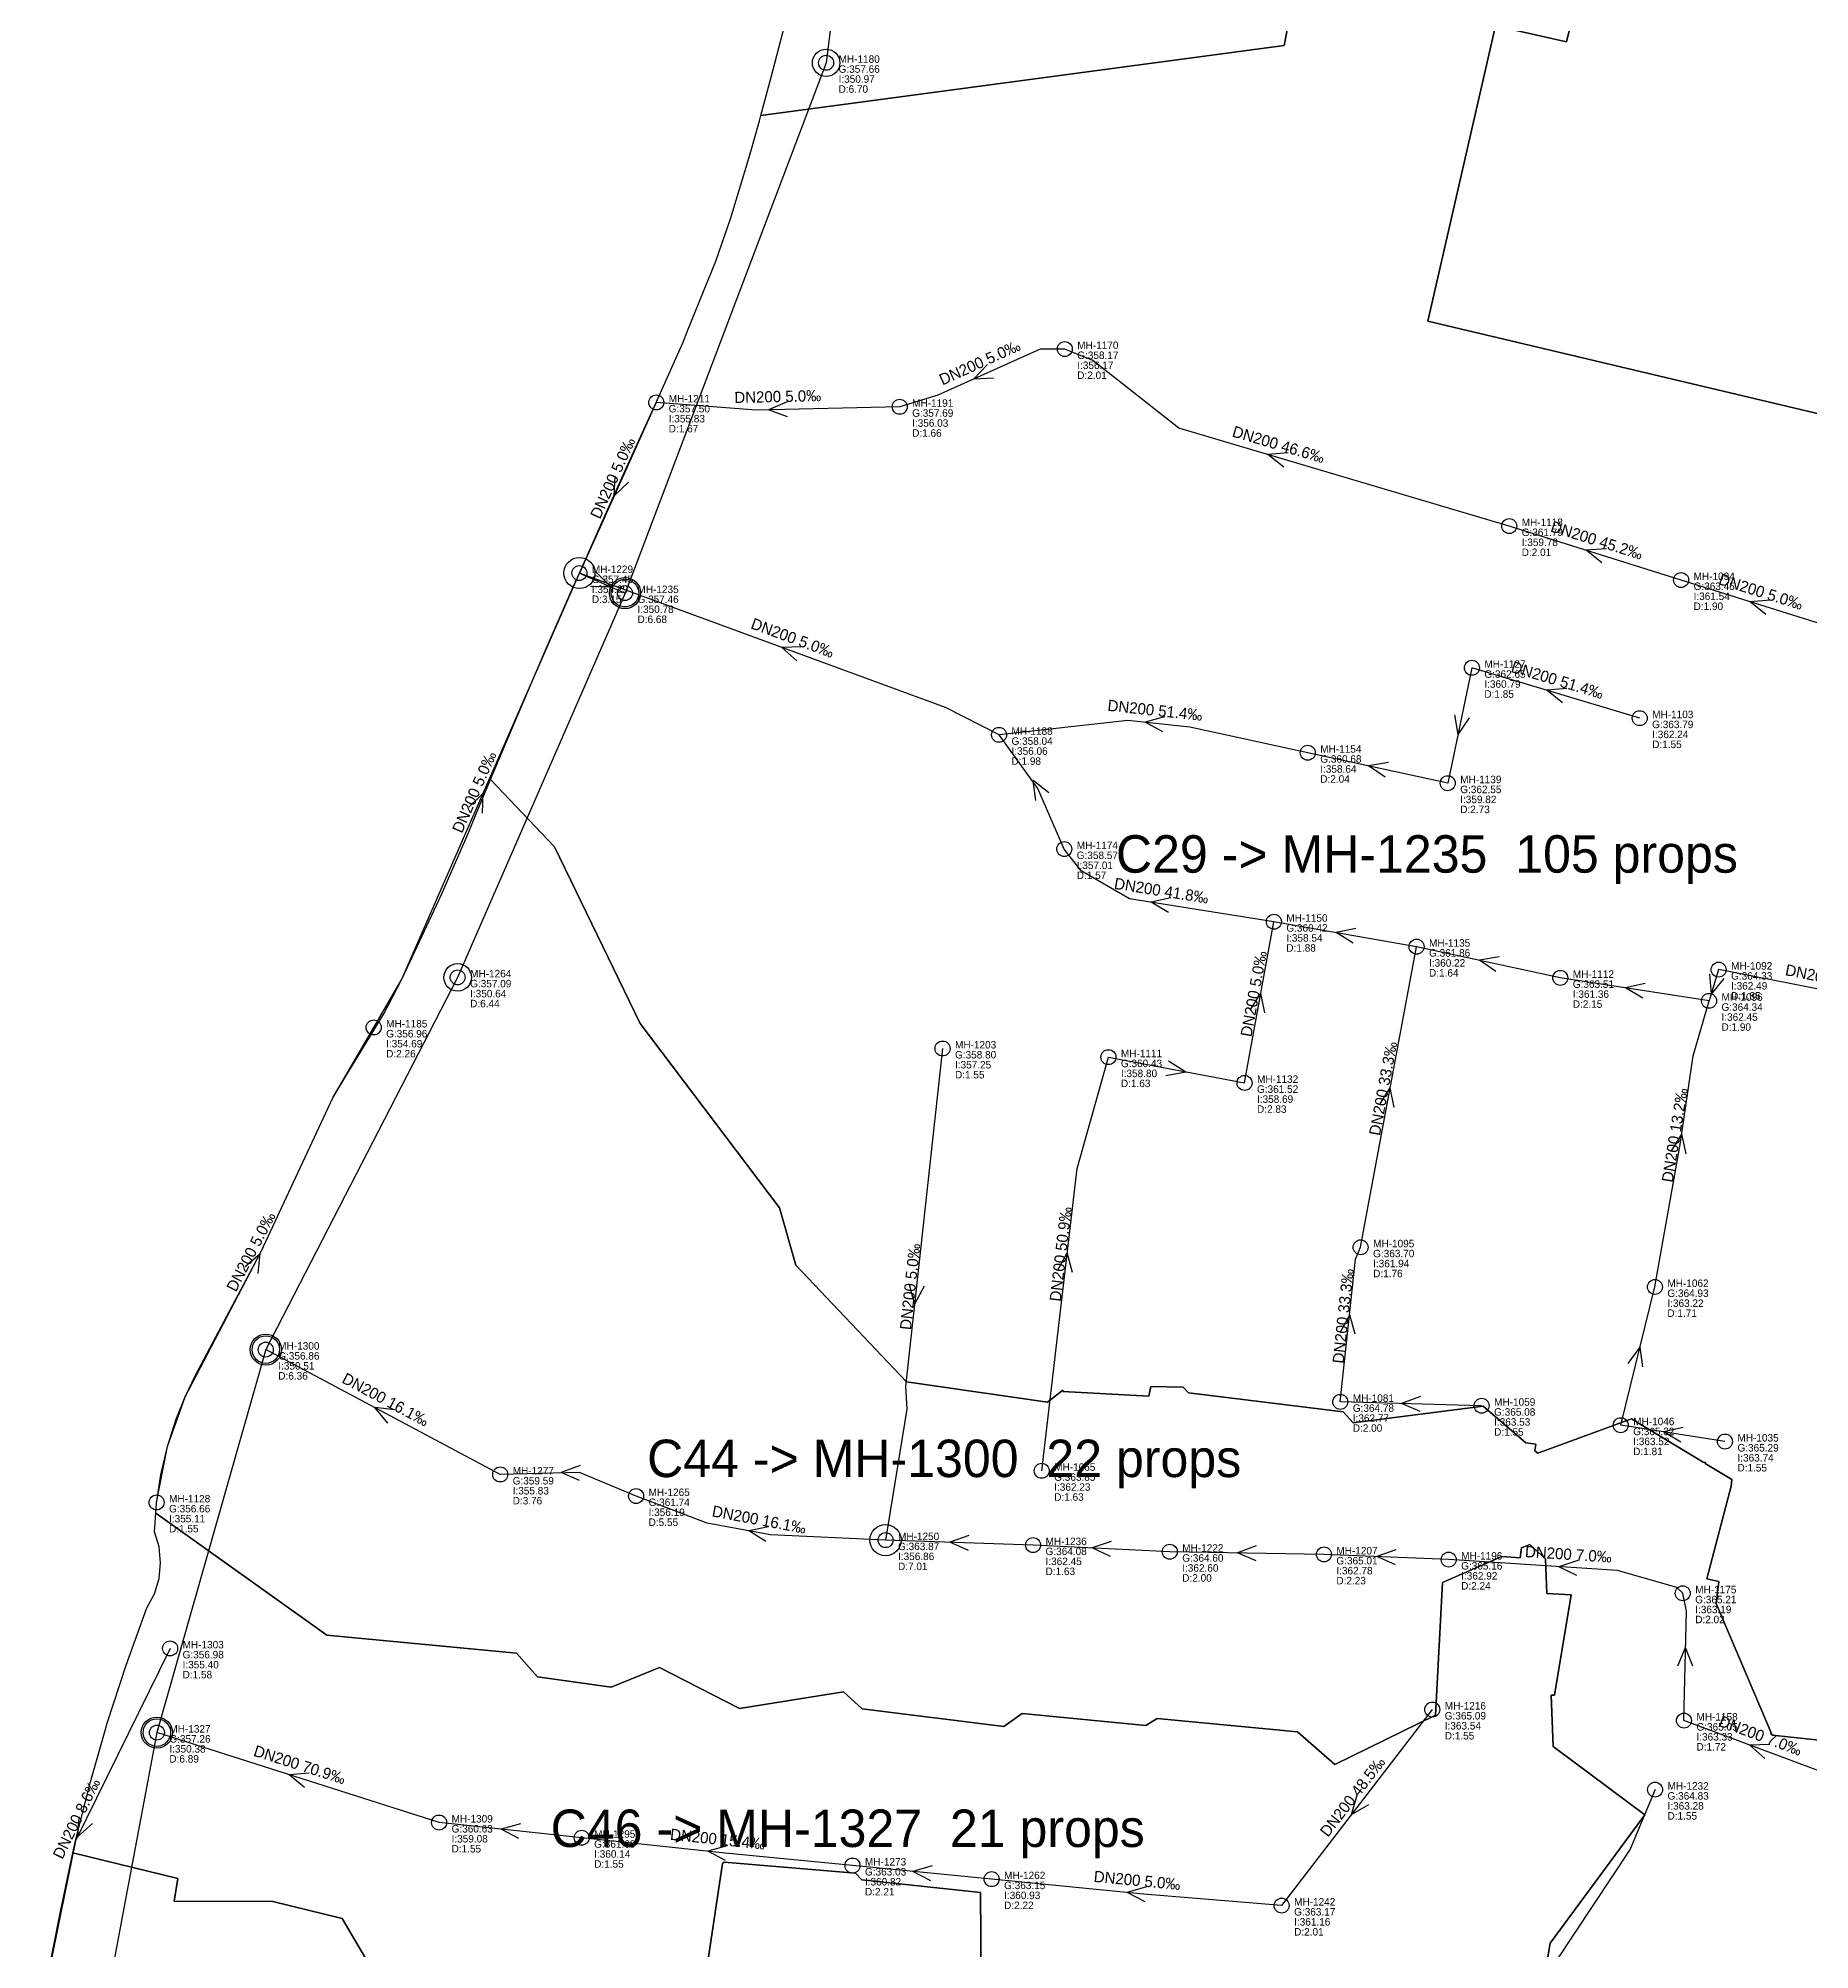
# Model space of a CAD drawing. Header units: metres. Extents: x 449148 to 451990, y 2566737 to 2570847.
# Drawn here: x 449928.9 to 450212.8, y 2568924 to 2569230.3 of the extents above; entities that cross this region are included whole.
import ezdxf
from ezdxf.enums import TextEntityAlignment as Align

# ---------------------------------------------------------------- set-up
doc = ezdxf.new("R2010")
doc.units = ezdxf.units.M
for name, color, linetype in [('SEW-CATCHMENT', 4, 'Continuous'), ('SEW-CATCHMENT-LABEL', 4, 'Continuous'), ('SEW-DROP', 6, 'Continuous'), ('SEW-LABEL', 2, 'Continuous'), ('SEW-MAIN-PIPE', 5, 'Continuous'), ('SEW-MH', 7, 'Continuous'), ('SEW-MH-LABEL', 8, 'Continuous'), ('SEW-PIPE-DN200', 3, 'Continuous'), ('SEW-TRUNK-MH', 7, 'Continuous')]:
    doc.layers.add(name, color=color, linetype=linetype)

msp = doc.modelspace()

# ---------------------------------------------------------------- linework, layer by layer
at = {"layer": 'SEW-CATCHMENT'}
for points in [[(450247.88, 2568953.98), (450206.74, 2568958.36), (450197.75, 2568979.48), (450198.2, 2568982.99), (450196.3, 2568983.44), (450197.11, 2568986.7), (450200.17, 2568998.29), (450200.3, 2568999.32), (450196, 2569001.91), (450196.05, 2569002.07), (450195.67, 2569002.11), (450184.18, 2569009.06), (450169.19, 2569003.54), (450168.74, 2569003.94), (450168.88, 2569004.98), (450167.28, 2569005.2), (450160.46, 2569011.11), (450141.65, 2569008.7), (450141.63, 2569008.7), (450141.63, 2569008.7), (450139.61, 2569008.44), (450138, 2569010.2), (450113.2, 2569013.24), (450112.34, 2569014.14), (450107.15, 2569014.26), (450106.85, 2569012.69), (450093.06, 2569013.45), (450093.08, 2569013.67), (450090.61, 2569011.75), (450068.03, 2569014.97), (450050.28, 2569033.67), (450047.65, 2569042.9), (450047.65, 2569042.9), (450025.32, 2569072.44), (450011.61, 2569100.71), (450001.36, 2569111.5), (450003.81, 2569117.35), (450006.09, 2569122.73), (450010.34, 2569132.63), (450014.65, 2569142.5), (450015.59, 2569144.61), (450019.03, 2569152.35), (450022.95, 2569161.04), (450027.91, 2569171.95), (450032.2, 2569181.63), (450032.94, 2569183.45), (450037.44, 2569194.57), (450039.85, 2569201.56), (450042.95, 2569211.77), (450044.44, 2569217.06), (450044.68, 2569217.96), (450128.54, 2569229.13), (450130.52, 2569239.45)], [(450130.52, 2569239.45), (450128.54, 2569229.13), (450044.68, 2569217.96), (450046.3, 2569224.09), (450049.35, 2569235.7)], [(450175.18, 2569235.34), (450173.77, 2569229.74), (450162.42, 2569232.29), (450151.56, 2569184.99), (450220.53, 2569168.62)], [(450321.42, 2569230.76), (450314, 2569219.04), (450311.44, 2569209.12), (450312.23, 2569199.96), (450310.06, 2569189.32), (450306.91, 2569183.74), (450305.16, 2569171.07), (450298.01, 2569160.33), (450292.23, 2569135.6), (450250.65, 2569148.8), (450248.62, 2569147.55), (450224.46, 2569156.15), (450220.53, 2569168.62), (450151.56, 2569184.99), (450162.42, 2569232.29), (450173.77, 2569229.74), (450175.18, 2569235.34)], [(450169.39, 2568914.51), (450171.19, 2568925.04), (450186.37, 2568945.59), (450171.65, 2568956.55), (450171.32, 2568964.79), (450171.89, 2568964.76), (450174.54, 2568980.87), (450170.66, 2568981.06), (450170.44, 2568986.63), (450167.89, 2568988.94), (450166.57, 2568988.36), (450166.35, 2568986.78), (450163.42, 2568986.98), (450153.92, 2568982.81), (450152.79, 2568961.58), (450136.65, 2568953.66), (450130.7, 2568958.87), (450108.19, 2568961.01), (450106.39, 2568959.9), (450086.55, 2568961.81), (450083.62, 2568959.75), (450060.92, 2568962.58), (450057.91, 2568965.3), (450041.23, 2568962.62), (450028.44, 2568969.22), (450020.67, 2568966.06), (450020.67, 2568966.06), (450008.87, 2568967.7), (450005.52, 2568971.5), (449975.12, 2568974.38), (449947.7, 2568993.96), (449947.82, 2568995.55), (449948.51, 2569000.11), (449949.57, 2569004.6), (449950.97, 2569008.99), (449952.41, 2569012.57), (449954.08, 2569016.04), (449964.6, 2569035.87), (449976.05, 2569060.53), (449977.99, 2569063.7), (449984.24, 2569073.94), (449987.08, 2569079.4), (449988.4, 2569082.22), (449993.5, 2569093.08), (449997.75, 2569102.89), (449999.17, 2569106.29), (450001.36, 2569111.5), (450011.61, 2569100.71), (450025.32, 2569072.44), (450047.65, 2569042.9), (450050.28, 2569033.67), (450068.03, 2569014.97), (450090.61, 2569011.75), (450093.08, 2569013.67), (450093.06, 2569013.45), (450106.85, 2569012.69), (450107.15, 2569014.26), (450112.34, 2569014.14), (450113.2, 2569013.24), (450138, 2569010.2), (450139.61, 2569008.44), (450141.63, 2569008.7), (450141.63, 2569008.7), (450141.65, 2569008.7), (450160.46, 2569011.11), (450167.28, 2569005.2), (450168.88, 2569004.98), (450168.74, 2569003.94), (450169.19, 2569003.54), (450184.18, 2569009.06), (450195.67, 2569002.11), (450196.05, 2569002.07), (450196, 2569001.91), (450200.3, 2568999.32), (450200.17, 2568998.29), (450197.11, 2568986.7), (450196.3, 2568983.44), (450198.2, 2568982.99), (450197.75, 2568979.48), (450206.74, 2568958.36), (450247.88, 2568953.98)], [(449981.87, 2568921.72), (449977.59, 2568929), (449966.47, 2568931.7), (449950.66, 2568931.77), (449951.26, 2568935.39), (449934.41, 2568939.48), (449934.83, 2568941.41), (449937.22, 2568950.89), (449939.16, 2568957.63), (449939.92, 2568960.29), (449942.95, 2568969.59), (449946.28, 2568978.78), (449947.48, 2568981.02), (449948.22, 2568983.46), (449948.47, 2568985.99), (449948.22, 2568988.52), (449947.48, 2568990.96), (449947.7, 2568993.96), (449975.12, 2568974.38), (449975.12, 2568974.38), (450005.52, 2568971.5), (450008.87, 2568967.7), (450020.67, 2568966.06), (450028.44, 2568969.22), (450041.23, 2568962.62), (450057.91, 2568965.3), (450060.92, 2568962.58), (450083.62, 2568959.75), (450086.55, 2568961.81), (450106.39, 2568959.9), (450108.19, 2568961.01), (450130.7, 2568958.87), (450136.65, 2568953.66), (450152.79, 2568961.58), (450153.92, 2568982.81), (450163.42, 2568986.98), (450166.35, 2568986.78), (450166.57, 2568988.36), (450167.89, 2568988.94), (450170.44, 2568986.63), (450170.66, 2568981.06), (450174.54, 2568980.87), (450171.89, 2568964.76), (450171.32, 2568964.79), (450171.65, 2568956.55), (450186.37, 2568945.59), (450171.19, 2568925.04), (450169.39, 2568914.51)], [(449928.86, 2568912.05), (449932.42, 2568930.12), (449934.41, 2568939.48), (449951.26, 2568935.39), (449950.66, 2568931.77), (449966.47, 2568931.7), (449966.47, 2568931.7), (449977.59, 2568929), (449981.87, 2568921.72)], [(450080.2, 2568890.39), (450079.88, 2568933.16), (450060.83, 2568935.19), (450059.84, 2568936.26), (450038.77, 2568938.03), (450038.5, 2568937.82), (450034.84, 2568913.16)], [(450034.84, 2568913.16), (450038.5, 2568937.82), (450038.77, 2568938.03), (450059.84, 2568936.26), (450060.83, 2568935.19), (450079.88, 2568933.16), (450080.2, 2568890.39)]]:
    msp.add_lwpolyline(points, dxfattribs=at)
at = {"layer": 'SEW-DROP'}
for centre in [(450015.59, 2569144.61), (450015.59, 2569144.61), (450022.9, 2569141.4), (449965.33, 2569020.15), (450064.66, 2568989.62), (449947.88, 2568958.77)]:
    msp.add_circle(centre, 2.5, dxfattribs=at)
at = {"layer": 'SEW-LABEL'}
for p, q in [((450080.99, 2569178.03), (450078.75, 2569175.7)), ((450081.98, 2569175.84), (450078.75, 2569175.7)), ((450048.87, 2569172.04), (450045.9, 2569170.77)), ((450048.92, 2569169.64), (450045.9, 2569170.77)), ((450129.17, 2569163.88), (450125.95, 2569163.58)), ((450128.49, 2569161.57), (450125.95, 2569163.58)), ((450021.27, 2569160.14), (450021.13, 2569156.91)), ((450023.46, 2569159.15), (450021.13, 2569156.91)), ((450180.18, 2569148.51), (450176.95, 2569148.26)), ((450179.46, 2569146.22), (450176.95, 2569148.26)), ((450017.39, 2569142.51), (450020.62, 2569142.4)), ((450018.35, 2569144.71), (450020.62, 2569142.4)), ((450206.47, 2569140.26), (450203.25, 2569140.01)), ((450205.75, 2569137.97), (450203.25, 2569140.01)), ((450051.27, 2569132.79), (450048.04, 2569132.7)), ((450050.45, 2569130.54), (450048.04, 2569132.7)), ((450173.86, 2569126.1), (450170.64, 2569125.82)), ((450173.17, 2569123.81), (450170.64, 2569125.82)), ((450109.37, 2569121.56), (450106.26, 2569120.69)), ((450109.11, 2569119.18), (450106.26, 2569120.69)), ((450155.83, 2569121.89), (450156.39, 2569118.71)), ((450158.18, 2569121.4), (450156.39, 2569118.71)), ((450088.75, 2569108.18), (450088.3, 2569111.38)), ((450090.83, 2569109.38), (450088.3, 2569111.38)), ((450145.26, 2569114.22), (450142.08, 2569113.69)), ((450144.75, 2569111.87), (450142.08, 2569113.69)), ((449997.86, 2569107.07), (450000.17, 2569109.34)), ((450000.06, 2569106.11), (450000.17, 2569109.34)), ((450110.4, 2569092.57), (450107.25, 2569091.85)), ((450110.02, 2569090.2), (450107.25, 2569091.85)), ((450140.01, 2569087.65), (450136.85, 2569086.99)), ((450139.6, 2569085.29), (450136.85, 2569086.99)), ((450163, 2569083.09), (450159.82, 2569082.55)), ((450162.49, 2569080.74), (450159.82, 2569082.55)), ((450186.38, 2569078.85), (450183.23, 2569078.12)), ((450186.01, 2569076.48), (450183.23, 2569078.12)), ((450196.69, 2569080.34), (450196.96, 2569077.12)), ((450198.98, 2569079.63), (450196.96, 2569077.12)), ((450123.09, 2569074.55), (450124.81, 2569077.29)), ((450125.45, 2569074.12), (450124.81, 2569077.29)), ((450110.03, 2569066.42), (450112.76, 2569064.68)), ((450109.59, 2569064.06), (450112.76, 2569064.68)), ((450143.82, 2569059.38), (450145.55, 2569062.11)), ((450146.18, 2569058.94), (450145.55, 2569062.11)), ((450190.59, 2569051.9), (450192.26, 2569054.67)), ((450192.96, 2569051.52), (450192.26, 2569054.67)), ((449962, 2569033.48), (449964.45, 2569035.58)), ((449964.13, 2569032.37), (449964.45, 2569035.58)), ((450092.24, 2569032.81), (450093.78, 2569035.65)), ((450094.62, 2569032.53), (450093.78, 2569035.65)), ((450068.45, 2569030.57), (450069.31, 2569027.46)), ((450070.83, 2569030.31), (450069.31, 2569027.46)), ((450137.53, 2569022.88), (450139.05, 2569025.73)), ((450139.92, 2569022.62), (450139.05, 2569025.73)), ((450183.69, 2569017.94), (450185.58, 2569020.57)), ((450186.02, 2569017.37), (450185.58, 2569020.57)), ((449984.87, 2569008.38), (449982.79, 2569010.85)), ((449986, 2569010.5), (449982.79, 2569010.85)), ((450150.4, 2569012.63), (450147.37, 2569011.51)), ((450150.34, 2569010.23), (450147.37, 2569011.51)), ((450192.5, 2569007.68), (450189.35, 2569006.96)), ((450192.13, 2569005.31), (450189.35, 2569006.96)), ((450015.7, 2569001.57), (450012.66, 2569000.47)), ((450015.62, 2568999.17), (450012.66, 2569000.47)), ((450045.92, 2568991.74), (450042.75, 2568991.11)), ((450045.48, 2568989.38), (450042.75, 2568991.11)), ((450078.02, 2568990.37), (450074.98, 2568989.27)), ((450077.94, 2568987.97), (450074.98, 2568989.27)), ((450100.81, 2568989.41), (450097.76, 2568988.36)), ((450124.08, 2568988.72), (450121.06, 2568987.57)), ((450100.69, 2568987.02), (450097.76, 2568988.36)), ((450124.04, 2568986.32), (450121.06, 2568987.57)), ((450146.46, 2568988.06), (450143.41, 2568986.98)), ((450146.36, 2568985.66), (450143.41, 2568986.98)), ((450175.61, 2568986.36), (450172.54, 2568985.36)), ((450175.45, 2568983.96), (450172.54, 2568985.36)), ((450191.62, 2568969.45), (450192.88, 2568972.43)), ((450194.01, 2568969.4), (450192.88, 2568972.43)), ((450206.39, 2568956.85), (450203.16, 2568956.77)), ((450205.55, 2568954.6), (450203.16, 2568956.77)), ((449972.29, 2568952.25), (449969.07, 2568952.02)), ((449971.56, 2568949.97), (449969.07, 2568952.02)), ((450140.17, 2568948.68), (450139.3, 2568945.57)), ((450142.08, 2568947.22), (450139.3, 2568945.57)), ((449935.39, 2568945.27), (449935.14, 2568942.05)), ((449937.54, 2568944.21), (449935.14, 2568942.05)), ((450006.15, 2568944.17), (450003.04, 2568943.3)), ((450005.9, 2568941.79), (450003.04, 2568943.3)), ((450039.27, 2568940.64), (450036.16, 2568939.76)), ((450039.02, 2568938.26), (450036.16, 2568939.76)), ((450072.12, 2568937.43), (450069.02, 2568936.52)), ((450071.89, 2568935.04), (450069.02, 2568936.52)), ((450106.49, 2568934.05), (450103.39, 2568933.14)), ((450106.27, 2568931.67), (450103.39, 2568933.14))]:
    msp.add_line(p, q, dxfattribs=at)
at = {"layer": 'SEW-MAIN-PIPE'}
for points in [[(450066.29, 2569316.57), (450055.13, 2569226.38)], [(450055.13, 2569226.38), (450022.9, 2569141.4)], [(450022.9, 2569141.4), (449996.08, 2569079.81)], [(449996.08, 2569079.81), (449965.33, 2569020.15)], [(449965.33, 2569020.15), (449947.88, 2568958.77)], [(449947.88, 2568958.77), (449933.92, 2568884.51)]]:
    msp.add_lwpolyline(points, dxfattribs=at)
at = {"layer": 'SEW-MH'}
for centre in [(450055.13, 2569226.38), (450093.38, 2569180.51), (450027.91, 2569171.95), (450066.92, 2569171.25), (450164.61, 2569152.14), (450015.59, 2569144.61), (450022.9, 2569141.4), (450192.16, 2569143.49), (450158.63, 2569129.42), (450185.52, 2569121.35), (450082.84, 2569118.68), (450132.33, 2569115.81), (450154.76, 2569110.93), (450093.3, 2569100.37), (450126.89, 2569088.73), (450149.76, 2569084.73), (449996.08, 2569079.81), (450172.8, 2569079.73), (450198.17, 2569081.05), (450196.63, 2569076.05), (449982.62, 2569071.78), (450073.79, 2569068.41), (450100.38, 2569067.02), (450122.19, 2569062.9), (450140.8, 2569036.55), (450187.96, 2569030.19), (449965.33, 2569020.15), (450137.54, 2569011.78), (450160.19, 2569011.16), (450182.48, 2569008.04), (450199.19, 2569005.42), (450002.9, 2569000.14), (450089.69, 2569000.73), (450024.68, 2568996.69), (449947.83, 2568995.66), (450064.66, 2568989.62), (450088.3, 2568988.82), (450110.21, 2568987.76), (450134.91, 2568987.33), (450154.91, 2568986.5), (450192.42, 2568981.1), (449950, 2568972.27), (450152.28, 2568962.47), (450192.62, 2568960.7), (449947.88, 2568958.77), (450187.98, 2568949.63), (449993.11, 2568944.36), (450015.96, 2568941.92), (450059.36, 2568937.47), (450081.66, 2568935.29), (450128.14, 2568931.05)]:
    msp.add_circle(centre, 1.2, dxfattribs=at)
at = {"layer": 'SEW-PIPE-DN200'}
for points in [[(450093.38, 2569180.51), (450093.38, 2569180.51), (450089.41, 2569180.51), (450073.01, 2569173.1), (450066.92, 2569171.25), (450066.92, 2569171.25)], [(450164.61, 2569152.14), (450111.64, 2569167.81), (450097.88, 2569178.66), (450093.38, 2569180.51)], [(450027.91, 2569171.95), (450015.59, 2569144.61)], [(450066.92, 2569171.25), (450043.91, 2569170.72), (450027.91, 2569171.95)], [(450192.16, 2569143.49), (450164.61, 2569152.14)], [(449982.62, 2569071.78), (449987.08, 2569079.4), (450015.59, 2569144.61)], [(450015.59, 2569144.61), (450022.9, 2569141.4)], [(450082.84, 2569118.68), (450074.28, 2569123.07), (450015.59, 2569144.61)], [(450217.2, 2569135.64), (450192.16, 2569143.49)], [(450158.63, 2569129.42), (450154.76, 2569110.93)], [(450185.52, 2569121.35), (450158.63, 2569129.42)], [(450132.33, 2569115.81), (450113.41, 2569119.92), (450103.48, 2569120.98), (450082.84, 2569118.68)], [(450093.3, 2569100.37), (450093.3, 2569100.37), (450089.05, 2569110.08), (450082.84, 2569118.68)], [(450154.76, 2569110.93), (450132.33, 2569115.81)], [(450126.89, 2569088.73), (450103.73, 2569092.41), (450096.03, 2569096.89), (450093.3, 2569100.37)], [(450122.19, 2569062.9), (450126.89, 2569088.73)], [(450149.76, 2569084.73), (450126.89, 2569088.73)], [(450140.8, 2569036.55), (450149.76, 2569084.73)], [(450172.8, 2569079.73), (450149.76, 2569084.73)], [(450198.17, 2569081.05), (450196.63, 2569076.05)], [(450232.97, 2569074.24), (450198.17, 2569081.05)], [(450196.63, 2569076.05), (450172.8, 2569079.73)], [(450187.96, 2569030.19), (450192, 2569053.04), (450194.11, 2569067.23), (450196.63, 2569076.05)], [(449947.83, 2568995.66), (449949.57, 2569004.6), (449952.41, 2569012.57), (449964.6, 2569035.87), (449976.05, 2569060.53), (449982.62, 2569071.78)], [(450073.79, 2569068.41), (450067.87, 2569014.22), (450068.08, 2569010.62), (450064.66, 2568989.62)], [(450089.69, 2569000.73), (450095.37, 2569049.17), (450100.38, 2569067.02)], [(450100.38, 2569067.02), (450100.38, 2569067.02), (450122.19, 2569062.9)], [(450137.54, 2569011.78), (450140, 2569034.64), (450140.8, 2569036.55)], [(450182.48, 2569008.04), (450187.96, 2569030.19)], [(450002.9, 2569000.14), (449965.33, 2569020.15)], [(450160.19, 2569011.16), (450137.54, 2569011.78)], [(450199.19, 2569005.42), (450182.48, 2569008.04)], [(450024.68, 2568996.69), (450015.6, 2569000.46), (450002.9, 2569000.14)], [(450064.66, 2568989.62), (450046.24, 2568990.46), (450036.08, 2568992.36), (450024.68, 2568996.69)], [(450088.3, 2568988.82), (450064.66, 2568989.62)], [(450110.21, 2568987.76), (450088.3, 2568988.82)], [(450134.91, 2568987.33), (450110.21, 2568987.76)], [(450154.91, 2568986.5), (450134.91, 2568987.33)], [(450192.42, 2568981.1), (450191.49, 2568982.04), (450181.97, 2568984.74), (450154.91, 2568986.5)], [(450192.62, 2568960.7), (450193.01, 2568978.25), (450192.42, 2568981.1), (450192.42, 2568981.1)], [(449950, 2568972.27), (449934.83, 2568941.41), (449928.86, 2568912.05)], [(450152.28, 2568962.47), (450128.14, 2568931.05)], [(449993.11, 2568944.36), (449947.88, 2568958.77)], [(450216.51, 2568951.8), (450192.62, 2568960.7)], [(450187.98, 2568949.63), (450183.97, 2568940.07), (450154.28, 2568895.27), (450143.61, 2568882.83), (450129.84, 2568869.94)], [(450015.96, 2568941.92), (449993.11, 2568944.36)], [(450059.36, 2568937.47), (450038.94, 2568939.47), (450015.96, 2568941.92)], [(450081.66, 2568935.29), (450059.36, 2568937.47)], [(450128.14, 2568931.05), (450106, 2568932.89), (450081.66, 2568935.29)]]:
    msp.add_lwpolyline(points, dxfattribs=at)
at = {"layer": 'SEW-TRUNK-MH'}
for centre in [(450055.13, 2569226.38), (450022.9, 2569141.4), (449996.08, 2569079.81), (449965.33, 2569020.15), (449947.88, 2568958.77)]:
    msp.add_circle(centre, 2.2, dxfattribs=at)

# ---------------------------------------------------------------- texts
at = {"layer": 'SEW-CATCHMENT-LABEL'}
for s, p in [('C29 -> MH-1235  105 props', (450151.42, 2569096.59)), ('C44 -> MH-1300  22 props', (450074.05, 2568999.72)), ('C46 -> MH-1327  21 props', (450058.59, 2568940.44))]:
    msp.add_text(s, height=6, dxfattribs=at).set_placement(p, align=Align.CENTER)
at = {"layer": 'SEW-LABEL'}
for s, rotation, p in [('DN200 5.0‰', 24.3047, (450080.12, 2569177.52)), ('DN200 5.0‰', 1.3172, (450047.4, 2569172)), ('DN200 46.6‰', 343.5149, (450127.39, 2569164.35)), ('DN200 5.0‰', 65.7404, (450021.75, 2569159.48)), ('DN200 45.2‰', 342.5787, (450178.38, 2569149.01)), ('DN200 5.0‰', 342.5786, (450204.68, 2569140.76)), ('DN200 5.0‰', 339.8416, (450049.45, 2569133.38)), ('DN200 51.4‰', 343.2933, (450172.07, 2569126.59)), ('DN200 51.4‰', 353.9114, (450107.75, 2569121.73)), ('DN200 5.0‰', 66.3811, (449999.56, 2569109.16)), ('DN200 41.8‰', 350.9672, (450108.73, 2569092.82)), ('DN200 5.0‰', 79.6868, (450124.54, 2569077.02)), ('DN200 5.0‰', 348.9164, (450215.57, 2569078.84)), ('DN200 33.3‰', 79.4636, (450145.28, 2569061.84)), ('DN200 13.2‰', 80.8048, (450192.02, 2569054.39)), ('DN200 5.0‰', 62.5073, (449963.75, 2569035.45)), ('DN200 50.9‰', 83.3195, (450093.61, 2569035.36)), ('DN200 5.0‰', 83.7579, (450069.48, 2569030.15)), ('DN200 33.3‰', 83.8575, (450138.88, 2569025.44)), ('DN200 16.1‰', 331.9574, (449984.11, 2569011.35)), ('DN200 16.1‰', 349.3799, (450044.23, 2568992.03)), ('DN200 7.0‰', 356.2738, (450174.04, 2568986.46)), ('DN200 7.0‰', 339.5716, (450204.57, 2568957.45)), ('DN200 70.9‰', 342.3239, (449970.5, 2568952.77)), ('DN200 48.5‰', 52.474, (450140.21, 2568947.96)), ('DN200 8.6‰', 63.8163, (449935.8, 2568944.6)), ('DN200 15.4‰', 353.9973, (450037.65, 2568940.81)), ('DN200 5.0‰', 354.5703, (450104.89, 2568934.2))]:
    msp.add_text(s, height=1.8, rotation=rotation, dxfattribs=at).set_placement(p, align=Align.CENTER)
at = {"layer": 'SEW-MH-LABEL'}
for s, p in [('G:357.66', (450057.13, 2569224.78)), ('MH-1180', (450057.13, 2569226.38)), ('D:6.70', (450057.13, 2569221.58)), ('I:350.97', (450057.13, 2569223.18)), ('MH-1170', (450095.38, 2569180.51)), ('G:358.17', (450095.38, 2569178.91)), ('D:2.01', (450095.38, 2569175.71)), ('I:356.17', (450095.38, 2569177.31)), ('MH-1211', (450029.91, 2569171.95)), ('G:357.50', (450029.91, 2569170.35)), ('I:355.83', (450029.91, 2569168.75)), ('G:357.69', (450068.92, 2569169.65)), ('MH-1191', (450068.92, 2569171.25)), ('D:1.67', (450029.91, 2569167.15)), ('D:1.66', (450068.92, 2569166.45)), ('I:356.03', (450068.92, 2569168.05)), ('G:361.79', (450166.61, 2569150.54)), ('MH-1118', (450166.61, 2569152.14)), ('D:2.01', (450166.61, 2569147.34)), ('I:359.78', (450166.61, 2569148.94)), ('MH-1229', (450017.59, 2569144.61)), ('G:357.45', (450017.59, 2569143.01)), ('I:354.29', (450017.59, 2569141.41)), ('MH-1235', (450024.9, 2569141.4)), ('G:363.45', (450194.16, 2569141.89)), ('MH-1094', (450194.16, 2569143.49)), ('D:3.15', (450017.59, 2569139.81)), ('G:357.46', (450024.9, 2569139.8)), ('I:350.78', (450024.9, 2569138.2)), ('D:1.90', (450194.16, 2569138.69)), ('I:361.54', (450194.16, 2569140.29)), ('D:6.68', (450024.9, 2569136.6)), ('MH-1127', (450160.63, 2569129.42)), ('G:362.65', (450160.63, 2569127.82)), ('I:360.79', (450160.63, 2569126.22)), ('D:1.85', (450160.63, 2569124.62)), ('G:363.79', (450187.52, 2569119.75)), ('MH-1103', (450187.52, 2569121.35)), ('G:358.04', (450084.84, 2569117.08)), ('MH-1188', (450084.84, 2569118.68)), ('D:1.55', (450187.52, 2569116.55)), ('I:362.24', (450187.52, 2569118.15)), ('D:1.98', (450084.84, 2569113.88)), ('I:356.06', (450084.84, 2569115.48)), ('G:360.68', (450134.33, 2569114.21)), ('MH-1154', (450134.33, 2569115.81)), ('D:2.04', (450134.33, 2569111.01)), ('I:358.64', (450134.33, 2569112.61)), ('MH-1139', (450156.76, 2569110.93)), ('G:362.55', (450156.76, 2569109.33)), ('I:359.82', (450156.76, 2569107.73)), ('D:2.73', (450156.76, 2569106.13)), ('G:358.57', (450095.3, 2569098.77)), ('MH-1174', (450095.3, 2569100.37)), ('D:1.57', (450095.3, 2569095.57)), ('I:357.01', (450095.3, 2569097.17)), ('MH-1150', (450128.89, 2569088.73)), ('G:360.42', (450128.89, 2569087.13)), ('I:358.54', (450128.89, 2569085.53)), ('D:1.88', (450128.89, 2569083.93)), ('G:361.86', (450151.76, 2569083.13)), ('MH-1135', (450151.76, 2569084.73)), ('MH-1264', (449998.08, 2569079.81)), ('D:1.64', (450151.76, 2569079.93)), ('I:360.22', (450151.76, 2569081.53)), ('MH-1112', (450174.8, 2569079.73)), ('G:364.33', (450200.17, 2569079.45)), ('MH-1092', (450200.17, 2569081.05)), ('G:357.09', (449998.08, 2569078.21)), ('I:350.64', (449998.08, 2569076.61)), ('G:363.51', (450174.8, 2569078.13)), ('I:361.36', (450174.8, 2569076.53)), ('I:362.49', (450200.17, 2569077.85)), ('D:6.44', (449998.08, 2569075.01)), ('D:2.15', (450174.8, 2569074.93)), ('G:364.34', (450198.63, 2569074.45)), ('MH-1096', (450198.63, 2569076.05)), ('D:1.85', (450200.17, 2569076.25)), ('G:356.96', (449984.62, 2569070.18)), ('MH-1185', (449984.62, 2569071.78)), ('D:1.90', (450198.63, 2569071.25)), ('I:362.45', (450198.63, 2569072.85)), ('I:354.69', (449984.62, 2569068.58)), ('MH-1203', (450075.79, 2569068.41)), ('D:2.26', (449984.62, 2569066.98)), ('G:358.80', (450075.79, 2569066.81)), ('I:357.25', (450075.79, 2569065.21)), ('G:360.43', (450102.38, 2569065.42)), ('MH-1111', (450102.38, 2569067.02)), ('D:1.55', (450075.79, 2569063.61)), ('D:1.63', (450102.38, 2569062.22)), ('I:358.80', (450102.38, 2569063.82)), ('G:361.52', (450124.19, 2569061.3)), ('MH-1132', (450124.19, 2569062.9)), ('D:2.83', (450124.19, 2569058.1)), ('I:358.69', (450124.19, 2569059.7)), ('MH-1095', (450142.8, 2569036.55)), ('G:363.70', (450142.8, 2569034.95)), ('D:1.76', (450142.8, 2569031.75)), ('I:361.94', (450142.8, 2569033.35)), ('G:364.93', (450189.96, 2569028.59)), ('MH-1062', (450189.96, 2569030.19)), ('D:1.71', (450189.96, 2569025.39)), ('I:363.22', (450189.96, 2569026.99)), ('G:356.86', (449967.33, 2569018.55)), ('MH-1300', (449967.33, 2569020.15)), ('D:6.36', (449967.33, 2569015.35)), ('I:350.51', (449967.33, 2569016.95)), ('G:364.78', (450139.54, 2569010.18)), ('MH-1081', (450139.54, 2569011.78)), ('G:365.08', (450162.19, 2569009.56)), ('MH-1059', (450162.19, 2569011.16)), ('D:2.00', (450139.54, 2569006.98)), ('I:362.77', (450139.54, 2569008.58)), ('D:1.55', (450162.19, 2569006.36)), ('I:363.53', (450162.19, 2569007.96)), ('G:365.32', (450184.48, 2569006.44)), ('MH-1046', (450184.48, 2569008.04)), ('D:1.81', (450184.48, 2569003.24)), ('I:363.52', (450184.48, 2569004.84)), ('G:365.29', (450201.19, 2569003.82)), ('MH-1035', (450201.19, 2569005.42)), ('MH-1277', (450004.9, 2569000.14)), ('MH-1065', (450091.69, 2569000.73)), ('D:1.55', (450201.19, 2569000.62)), ('I:363.74', (450201.19, 2569002.22)), ('G:359.59', (450004.9, 2568998.54)), ('I:355.83', (450004.9, 2568996.94)), ('MH-1265', (450026.68, 2568996.69)), ('G:363.85', (450091.69, 2568999.13)), ('I:362.23', (450091.69, 2568997.53)), ('G:356.66', (449949.83, 2568994.06)), ('MH-1128', (449949.83, 2568995.66)), ('D:3.76', (450004.9, 2568995.34)), ('G:361.74', (450026.68, 2568995.09)), ('D:1.63', (450091.69, 2568995.93)), ('D:1.55', (449949.83, 2568990.86)), ('I:355.11', (449949.83, 2568992.46)), ('D:5.55', (450026.68, 2568991.89)), ('I:356.19', (450026.68, 2568993.49)), ('G:363.87', (450066.66, 2568988.02)), ('MH-1250', (450066.66, 2568989.62)), ('MH-1236', (450090.3, 2568988.82)), ('MH-1222', (450112.21, 2568987.76)), ('D:7.01', (450066.66, 2568984.82)), ('I:356.86', (450066.66, 2568986.42)), ('G:364.08', (450090.3, 2568987.22)), ('I:362.45', (450090.3, 2568985.62)), ('G:364.60', (450112.21, 2568986.16)), ('I:362.60', (450112.21, 2568984.56)), ('G:365.01', (450136.91, 2568985.73)), ('MH-1207', (450136.91, 2568987.33)), ('G:365.16', (450156.91, 2568984.9)), ('MH-1196', (450156.91, 2568986.5)), ('D:1.63', (450090.3, 2568984.02)), ('D:2.00', (450112.21, 2568982.96)), ('D:2.23', (450136.91, 2568982.53)), ('I:362.78', (450136.91, 2568984.13)), ('D:2.24', (450156.91, 2568981.7)), ('I:362.92', (450156.91, 2568983.3)), ('G:365.21', (450194.42, 2568979.5)), ('MH-1175', (450194.42, 2568981.1)), ('D:2.02', (450194.42, 2568976.3)), ('I:363.19', (450194.42, 2568977.9)), ('MH-1303', (449952, 2568972.27)), ('G:356.98', (449952, 2568970.67)), ('D:1.58', (449952, 2568967.47)), ('I:355.40', (449952, 2568969.07)), ('G:365.09', (450154.28, 2568960.87)), ('MH-1216', (450154.28, 2568962.47)), ('MH-1158', (450194.62, 2568960.7)), ('G:357.26', (449949.88, 2568957.17)), ('MH-1327', (449949.88, 2568958.77)), ('D:1.55', (450154.28, 2568957.67)), ('I:363.54', (450154.28, 2568959.27)), ('G:365.05', (450194.62, 2568959.1)), ('I:363.33', (450194.62, 2568957.5)), ('D:6.89', (449949.88, 2568953.97)), ('I:350.38', (449949.88, 2568955.57)), ('D:1.72', (450194.62, 2568955.9)), ('G:364.83', (450189.98, 2568948.03)), ('MH-1232', (450189.98, 2568949.63)), ('D:1.55', (450189.98, 2568944.83)), ('I:363.28', (450189.98, 2568946.43)), ('G:360.63', (449995.11, 2568942.76)), ('MH-1309', (449995.11, 2568944.36)), ('MH-1295', (450017.96, 2568941.92)), ('D:1.55', (449995.11, 2568939.56)), ('I:359.08', (449995.11, 2568941.16)), ('G:361.69', (450017.96, 2568940.32)), ('I:360.14', (450017.96, 2568938.72)), ('D:1.55', (450017.96, 2568937.12)), ('G:363.03', (450061.36, 2568935.87)), ('MH-1273', (450061.36, 2568937.47)), ('D:2.21', (450061.36, 2568932.67)), ('I:360.82', (450061.36, 2568934.27)), ('G:363.15', (450083.66, 2568933.69)), ('MH-1262', (450083.66, 2568935.29)), ('D:2.22', (450083.66, 2568930.49)), ('I:360.93', (450083.66, 2568932.09)), ('G:363.17', (450130.14, 2568929.45)), ('MH-1242', (450130.14, 2568931.05)), ('D:2.01', (450130.14, 2568926.25)), ('I:361.16', (450130.14, 2568927.85))]:
    msp.add_text(s, height=1.2, dxfattribs=at).set_placement(p)

doc.saveas('drawing.dxf')
